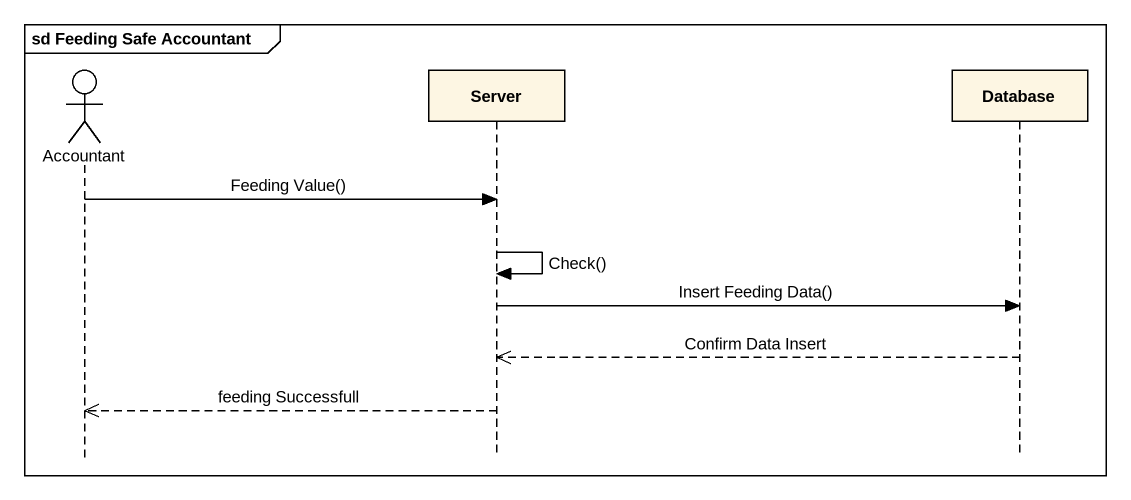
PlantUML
@startuml
mainframe sd Feeding Safe Accountant
hide footbox
actor Accountant
participant Server
participant "Database" as Database_

Accountant -> Server : Feeding Value()
Server -> Server : Check()
Server -> Database_ : Insert Feeding Data()
Database_ -->> Server : Confirm Data Insert
Server -->> Accountant : feeding Successfull
@enduml
